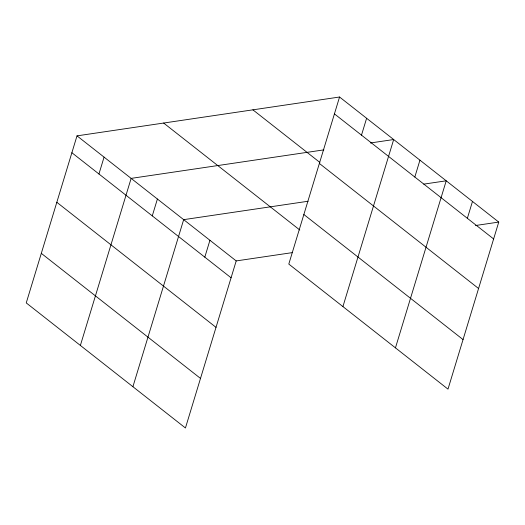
<?xml version="1.0" encoding="UTF-8"?>
<svg xmlns="http://www.w3.org/2000/svg" width="525" height="525" viewBox="0 0 525 525"><rect width="100%" height="100%" fill="white"/><g stroke="black" fill="none" stroke-linecap="round" stroke-linejoin="round"><path stroke-width="0.79" d="M339.557 97.013L288.796 264.075L447.996 389.137L498.75 222.082L339.557 97.013L77.004 135.863L26.25 302.918L185.443 427.987L236.204 260.925L292.359 252.617M98.943 173.992L104.068 157.126M80.377 345.443L131.132 178.382L323.886 149.868M152.276 215.887L157.402 199.021M132.91 386.715L183.665 219.653L308.103 201.246M204.809 257.158L209.934 240.293M361.495 135.142L366.621 118.276M342.923 306.593L393.678 139.538L370.414 142.977M414.822 177.037L419.947 160.171M395.456 347.865L446.217 180.81L423.754 184.131M467.362 218.308L472.48 201.442M475.486 225.52L498.75 222.082M334.432 113.886L493.625 238.947M252.912 109.837L319.856 162.422M319.371 163.446L478.57 288.507M303.857 214.508L463.05 339.577M163.649 123.047L299.782 229.989M77.004 135.863L236.204 260.925M71.879 152.729L231.079 277.791M56.825 202.296L216.018 327.357M41.311 253.358L200.504 378.42"/></g></svg>
